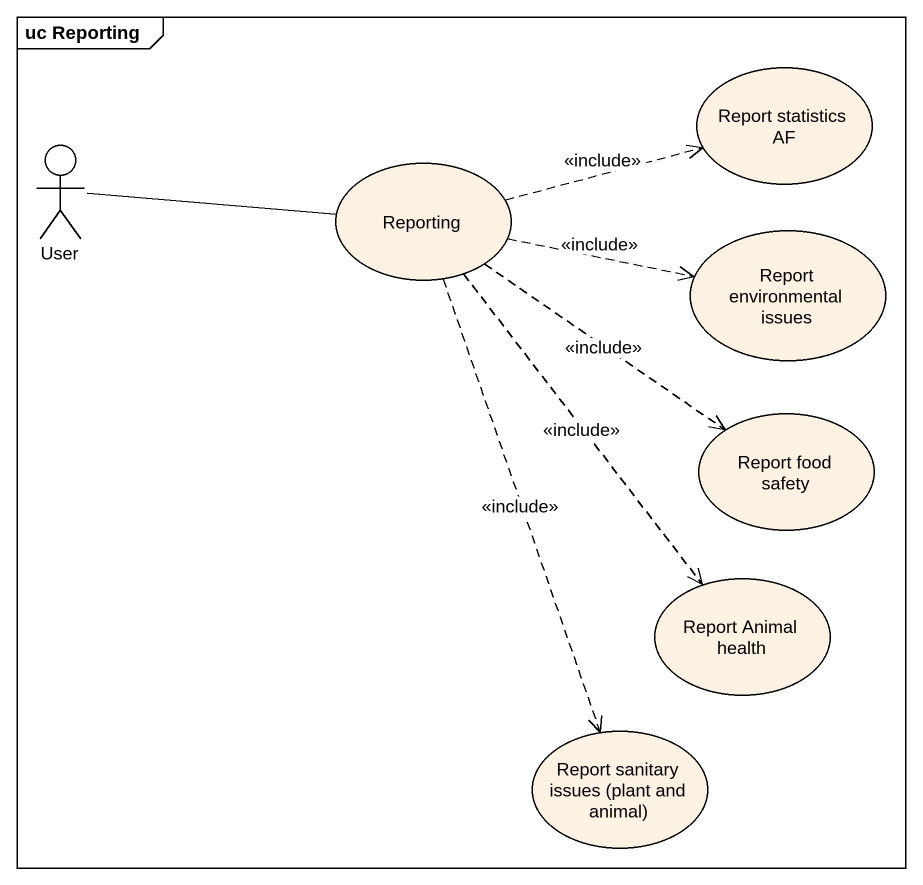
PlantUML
@startuml
mainframe uc Reporting
usecase "Report statistics AF" as Report_statistics_AF
actor User
usecase Reporting
usecase "Report environmental issues" as Report_environmental_issues
usecase "Report food safety" as Report_food_safety
usecase "Report Animal health" as Report_Animal_health
usecase "Report sanitary issues (plant and animal)" as Report_sanitary_issues
User -right- Reporting
Reporting .right.> Report_statistics_AF : <<include>>
Reporting .right.> Report_environmental_issues : <<include>>
Reporting ..> Report_food_safety : <<include>>
Reporting ..> Report_Animal_health : <<include>>
Reporting ..> Report_sanitary_issues : <<include>>
@enduml
